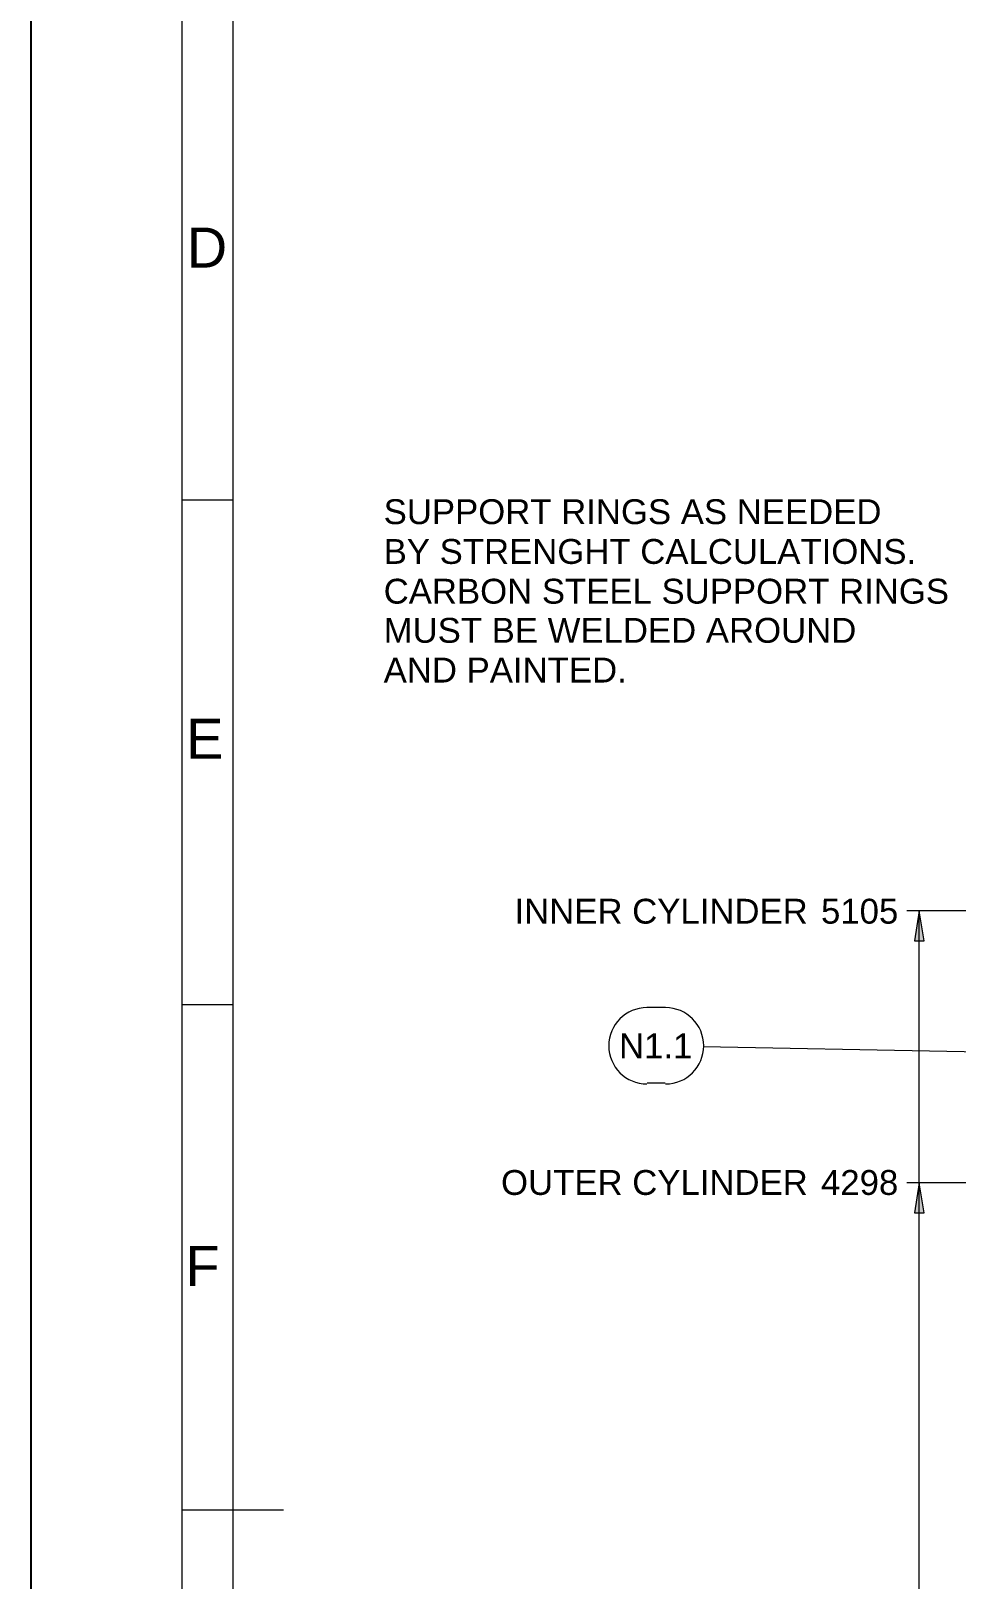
# Model space of a CAD drawing. Header units: millimetres. Extents: x 0 to 62767, y -13570 to 23963.
# Drawn here: x 0 to 2748, y 8703 to 13301 of the extents above; entities that cross this region are included whole.
import ezdxf

# ---------------------------------------------------------------- set-up
doc = ezdxf.new("R2010")
doc.units = ezdxf.units.MM

msp = doc.modelspace()

# ---------------------------------------------------------------- hatches: boundary and pattern name
h = msp.add_hatch(color=7)
h.dxf.hatch_style = 2
h.paths.add_polyline_path([(2653.333, 10598.095), (2638.095, 10687.619), (2624.762, 10598.095)])
h = msp.add_hatch(color=7)
h.dxf.hatch_style = 2
h.paths.add_polyline_path([(2653.333, 9790.476), (2638.095, 9880), (2624.762, 9790.476)])

# ---------------------------------------------------------------- linework, layer by layer
msp.add_line((0, 17817.142), (0, 0))
at = {"color": 7, "lineweight": 0}
for points in [[(449.524, 150.476), (449.524, 17668.572)], [(600, 17518.095), (600, 299.048)], [(449.524, 11908.571), (600, 11908.571)], [(4904.762, 10687.619), (2996.191, 10687.619), (2788.571, 10687.619), (2601.905, 10687.619)], [(2638.095, 10598.095), (2638.095, 10687.619)], [(2638.095, 9880), (2638.095, 10598.095)], [(449.524, 10409.524), (600, 10409.524)], [(1829.524, 10400), (1817.936, 10399.414), (1806.683, 10397.697), (1795.822, 10394.904), (1785.409, 10391.093), (1775.502, 10386.321), (1766.158, 10380.644), (1757.433, 10374.12), (1749.385, 10366.805), (1742.07, 10358.757), (1735.546, 10350.032), (1729.869, 10340.688), (1725.097, 10330.781), (1721.286, 10320.368), (1718.493, 10309.507), (1716.776, 10298.254), (1716.19, 10286.666), (1716.776, 10275.079), (1718.493, 10263.826), (1721.286, 10252.964), (1725.097, 10242.552), (1729.869, 10232.645), (1735.546, 10223.3), (1742.07, 10214.576), (1749.385, 10206.527), (1757.433, 10199.213), (1766.158, 10192.688), (1775.502, 10187.012), (1785.409, 10182.239), (1795.822, 10178.428), (1806.683, 10175.635), (1817.936, 10173.918), (1829.524, 10173.333)], [(1883.809, 10400), (1830.476, 10400)], [(1884.751, 10173.333), (1896.338, 10173.917), (1907.591, 10175.633), (1918.453, 10178.425), (1928.866, 10182.235), (1938.773, 10187.006), (1948.118, 10192.682), (1956.844, 10199.205), (1964.893, 10206.519), (1972.208, 10214.567), (1978.733, 10223.291), (1984.411, 10232.635), (1989.184, 10242.541), (1992.997, 10252.954), (1995.79, 10263.814), (1997.509, 10275.067), (1998.095, 10286.655), (1997.511, 10298.243), (1995.795, 10309.496), (1993.003, 10320.357), (1989.193, 10330.77), (1984.422, 10340.678), (1978.746, 10350.023), (1972.223, 10358.748), (1964.909, 10366.797), (1956.861, 10374.112), (1948.137, 10380.638), (1938.793, 10386.315), (1928.887, 10391.089), (1918.475, 10394.901), (1907.614, 10397.695), (1896.361, 10399.413), (1884.773, 10400)], [(4912.381, 10228.571), (4891.428, 10228.571), (1996.19, 10283.809)], [(1883.809, 10175.238), (1830.476, 10175.238)], [(4556.19, 9880), (2996.191, 9880), (2788.571, 9880), (2601.905, 9880)], [(2638.095, 9790.476), (2638.095, 9880)], [(2638.095, 5674.285), (2638.095, 9790.476)], [(449.524, 8908.571), (750.476, 8908.571)]]:
    msp.add_lwpolyline(points, dxfattribs=at)
for points in [[(2653.333, 10598.095), (2638.095, 10687.619), (2624.762, 10598.095)], [(2653.333, 9790.476), (2638.095, 9880), (2624.762, 9790.476)]]:
    msp.add_lwpolyline(points, close=True, dxfattribs=at)

# ---------------------------------------------------------------- texts
at = {"color": 7, "attachment_point": 1}
for s, insert, char_height in [('{\\fArial|b0|i0|c0;D}', (462.857, 12717.052), 118.95664), ('{\\fArial|b0|i0|c0;SUPPORT RINGS AS NEEDED}', (1047.619, 11910.026), 73.83514), ('{\\fArial|b0|i0|c0;BY STRENGHT CALCULATIONS.}', (1047.619, 11791.93), 73.83514), ('{\\fArial|b0|i0|c0;CARBON STEEL SUPPORT RINGS}', (1047.619, 11673.834), 73.83514), ('{\\fArial|b0|i0|c0;MUST BE WELDED AROUND}', (1047.619, 11557.644), 73.83514), ('{\\fArial|b0|i0|c0;AND PAINTED.}', (1047.619, 11439.55), 73.83514), ('{\\fArial|b0|i0|c0;E}', (460.952, 11258.004), 118.95664), ('{\\fArial|b0|i0|c0;INNER CYLINDER }', (1436.19, 10723.359), 73.83514), ('{\\fArial|b0|i0|c0;5105}', (2346.666, 10723.359), 73.83514), ('{\\fArial|b0|i0|c0;N1.1}', (1746.667, 10323.359), 73.83514), ('{\\fArial|b0|i0|c0;OUTER CYLINDER }', (1396.19, 9917.644), 73.83514), ('{\\fArial|b0|i0|c0;4298}', (2346.666, 9917.644), 73.83514), ('{\\fArial|b0|i0|c0;F}', (459.048, 9692.29), 118.95664)]:
    msp.add_mtext(s, dxfattribs=dict(at, insert=insert, char_height=char_height))

doc.saveas('drawing.dxf')
